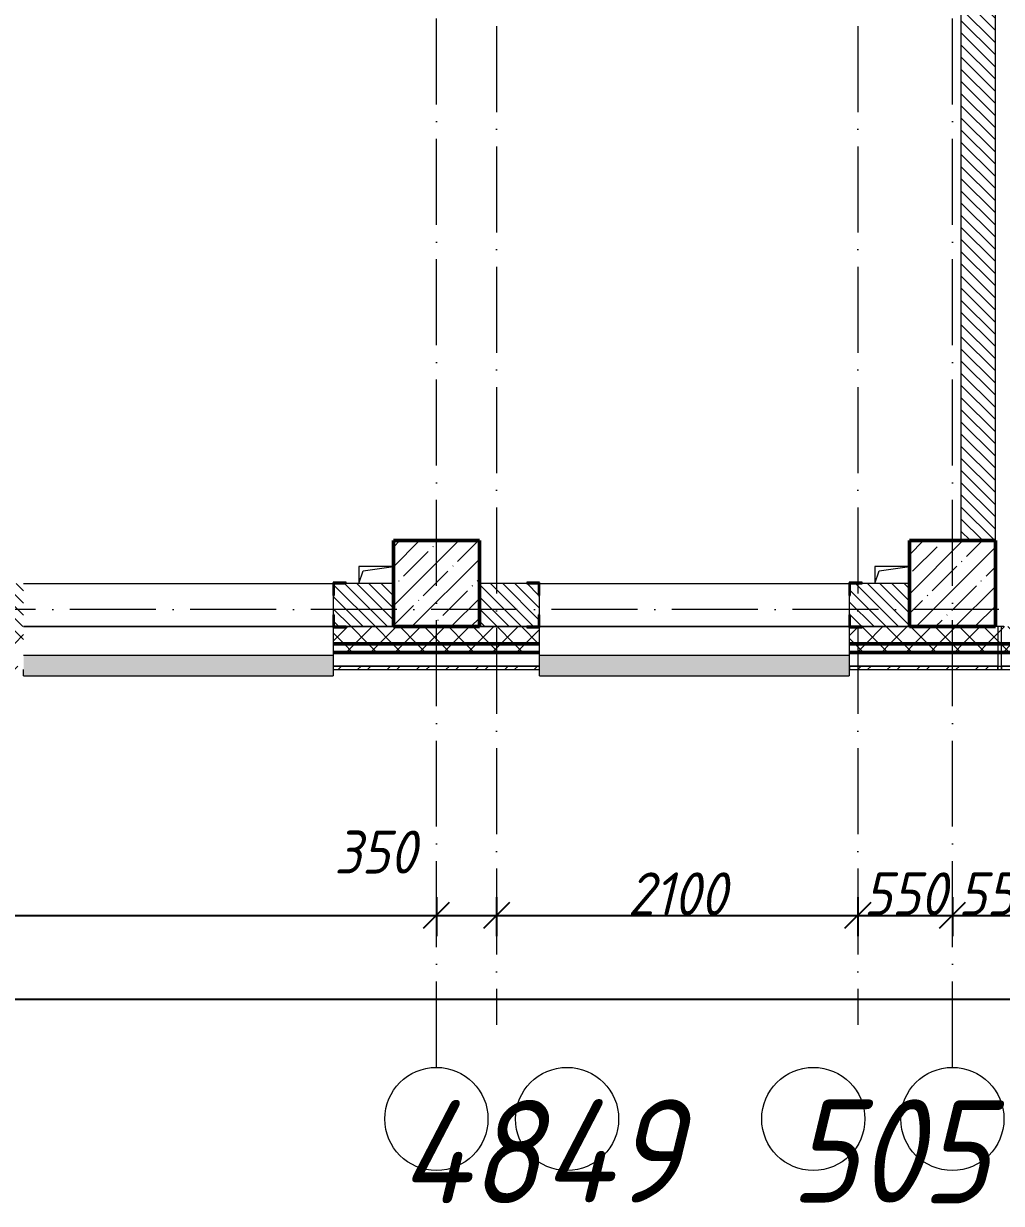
# Model space of a CAD drawing. Header units: millimetres. Extents: x -606178 to 312196, y -19338 to 632709.
# Drawn here: x -74515 to -68830, y 446520 to 453383 of the extents above; entities that cross this region are included whole.
import ezdxf

# ---------------------------------------------------------------- set-up
doc = ezdxf.new("R2010")
doc.units = ezdxf.units.MM
doc.linetypes.add('50_200_ШТРИХ_1Т_ш5_п1_п1_', pattern=[700, 500, -100, 0, -100])
for name, color, linetype, lineweight in [('A-____-____-DIMS', 7, 'Continuous', 9), ('A-GENM-____-MCUT', 7, 'Continuous', 25), ('A-GENM-____-OTLN', 7, 'Continuous', 9), ('A-GENM-____-OTLN-1', 7, 'Continuous', 25), ('A-GLAZ-____-OTLN', 7, 'Continuous', 9), ('A-WALL-____-MCUT-2', 7, 'Continuous', 50), ('A-WALL-____-MCUT-3', 7, 'Continuous', 9), ('A-WALL-____-OTLN', 7, 'Continuous', 9), ('A-WALL-____-PATT-1', 7, 'Continuous', 9), ('A-WALL-FNSH-MCUT-1', 7, 'Continuous', 9), ('S-COLS-____-MCUT', 7, 'Continuous', 50), ('S-COLS-____-OTLN', 7, 'Continuous', 9), ('S-GRID-____-IDEN', 7, 'Continuous', 9), ('S-GRID-____-OTLN-1', 7, '50_200_ШТРИХ_1Т_ш5_п1_п1_', 9)]:
    doc.layers.add(name, color=color, linetype=linetype, lineweight=lineweight)
doc.layers.add('A-GLAZ-____-OTLN-1', color=7, linetype='Continuous', lineweight=9, true_color=0xc0c0c0)
doc.styles.add('ISOCPEUR_I', font='isocpeui.ttf', dxfattribs={"width": 0.9, "height": 2.5})
doc.styles.add('ISOCPEUR_I_9', font='isocpeui.ttf', dxfattribs={"width": 0.9, "height": 250})
doc.dimstyles.new('ISO-2_5_0_9К_БОЛЬШОЙ_ОСИ', dxfattribs={"dimscale": 304.8, "dimtxt": 248.995294, "dimasz": 0.492126, "dimexe": 0.393701, "dimexo": 0, "dimgap": 0, "dimtad": 1, "dimdec": 0, "dimzin": 0, "dimdsep": 46, "dimtxsty": 'ISOCPEUR_I_9', "dimblk1": 'OBLIQUE', "dimblk2": 'OBLIQUE', "dimsah": 1, "dimcen": 0.09, "dimdle": 0.393701, "dimazin": 0, "dimtfac": 1, "dimtdec": 4, "dimtix": 1, "dimtmove": 0, "dimatfit": 3, "dimfxl": 1, "dimtvp": 1, "dimtolj": 1, "dimtzin": 0, "dimarcsym": 2})
doc.dimstyles.new('ISO-2_5_0_9К_БОЛЬШОЙ_ОСИ_1', dxfattribs={"dimscale": 304.8, "dimtxt": 248.995294, "dimasz": 0.492126, "dimexe": 0.393701, "dimexo": 0, "dimgap": 0, "dimtad": 1, "dimdec": 0, "dimzin": 0, "dimdsep": 46, "dimtxsty": 'ISOCPEUR_I_9', "dimblk1": 'OBLIQUE', "dimblk2": 'OBLIQUE', "dimsah": 1, "dimcen": 0.09, "dimdle": 0.393701, "dimazin": 0, "dimtfac": 1, "dimtdec": 4, "dimtix": 1, "dimtmove": 1, "dimatfit": 3, "dimfxl": 1, "dimtvp": 1, "dimtolj": 1, "dimtzin": 0, "dimarcsym": 2})
pattern_1 = [(135, (-140714.89, 451794.26), (-35.35534, -35.35534), [])]
pattern_2 = [(45, (-140714.89, 451794.26), (-70.71068, 70.71068), []), (135, (-140714.89, 451794.26), (-70.71068, -70.71068), [])]

# ---------------------------------------------------------------- blocks, each defined once
blk = doc.blocks.new('BSC_Колонна _Прямоугольная - 500х500-V58-АР1_План отверстий 3 этажа в осях 1-64_А-ГГ')
at = {"layer": 'S-COLS-____-OTLN'}
h = blk.add_hatch(dxfattribs=at)
h.set_pattern_fill('FP_95', color=256, style=0, pattern_type=2)
h.set_pattern_definition([(45, (-71600, 1668.96), (-114.04925, 114.04925), []), (45, (-71485.95, 1668.96), (-114.04925, 114.04925), [201.613, -40.323, 3.353, -36.97])])
h.paths.add_polyline_path([(-250, -250), (250, -250), (250, 250), (-250, 250)], flags=0)
at = {"layer": 'S-COLS-____-MCUT'}
for p, q in [((250, 250), (-250, 250)), ((-250, 250), (-250, -250)), ((250, -250), (250, 250)), ((-250, -250), (250, -250))]:
    blk.add_line(p, q, dxfattribs=at)
blk = doc.blocks.new('BSC_Колонна _Прямоугольная - 500х500-V60-АР1_План отверстий 3 этажа в осях 1-64_А-ГГ')
at = {"layer": 'S-COLS-____-OTLN'}
h = blk.add_hatch(dxfattribs=at)
h.set_pattern_fill('FP_97', color=256, style=0, pattern_type=2)
h.set_pattern_definition([(45, (-68600, 1668.96), (-114.04925, 114.04925), []), (45, (-68485.95, 1668.96), (-114.04925, 114.04925), [201.613, -40.323, 3.353, -36.97])])
h.paths.add_polyline_path([(-250, -250), (250, -250), (250, 250), (-250, 250)], flags=0)
at = {"layer": 'S-COLS-____-MCUT'}
for p, q in [((250, 250), (-250, 250)), ((-250, 250), (-250, -250)), ((250, -250), (250, 250)), ((-250, -250), (250, -250))]:
    blk.add_line(p, q, dxfattribs=at)
blk = doc.blocks.new('Фахверк_СКБ_Уголок - 250_2700-27497298-АР1_План отверстий 3 этажа в осях 1-64_А-ГГ')
at = {"layer": 'A-GENM-____-MCUT'}
for p, q in [((200, 181), (125, 181)), ((125, 181), (125, 106)), ((131, 106), (131, 175)), ((131, 175), (200, 175)), ((200, 175), (200, 181)), ((125, 106), (131, 106)), ((131, -6), (125, -6)), ((125, -6), (125, -81)), ((131, -75), (131, -6)), ((125, -81), (200, -81)), ((200, -75), (131, -75)), ((200, -81), (200, -75))]:
    blk.add_line(p, q, dxfattribs=at)
blk = doc.blocks.new('AR_Отверстие прямоугольное _в плите_ - AR_Отверстие прямоугольное _в плите_-V177-АР1_План отверстий 3 этажа в осях 1-64_А-ГГ')
at = {"layer": 'A-GENM-____-OTLN'}
for p, q in [((100, 50), (-100, 50)), ((-100, 50), (-100, -50)), ((-100, -50), (-75, 25)), ((-75, 25), (100, 50))]:
    blk.add_line(p, q, dxfattribs=at)
blk = doc.blocks.new('Отлив_СКБ - Отлив витража_120_НВФ-31885687-АР1_План отверстий 3 этажа в осях 1-64_А-ГГ')
at = {"layer": 'A-GLAZ-____-OTLN-1'}
for points in [[(0, 0), (0, -2), (1800, -2), (1800, 0), (534.2, 0)], [(0, -2), (0, -120), (1800, -120), (1800, -2), (534.2, -2)]]:
    blk.add_hatch(color=256, dxfattribs=at).paths.add_polyline_path(points, flags=0)
at = {"layer": 'A-GLAZ-____-OTLN'}
for p, q in [((0, 0), (1800, 0)), ((1800, -2), (0, -2)), ((0, -120), (0, -83)), ((0, -120), (1800, -120)), ((1800, -83), (1800, -120))]:
    blk.add_line(p, q, dxfattribs=at)
blk = doc.blocks.new('Отлив_СКБ - Отлив витража_120_НВФ-V214-АР1_План отверстий 3 этажа в осях 1-64_А-ГГ')
at = {"layer": 'A-GLAZ-____-OTLN-1'}
for points in [[(0, -2), (1800, -2), (1800, 0), (0, 0)], [(730.8, -120), (1800, -120), (1800, -2), (0, -2), (0, -120)]]:
    blk.add_hatch(color=256, dxfattribs=at).paths.add_polyline_path(points, flags=0)
at = {"layer": 'A-GLAZ-____-OTLN'}
for p, q in [((0, 0), (1800, 0)), ((1800, -2), (0, -2)), ((1800, -63), (1800, -120)), ((0, -120), (0, -83)), ((0, -120), (1800, -120))]:
    blk.add_line(p, q, dxfattribs=at)
blk = doc.blocks.new('Стены 8 - Стены 4-31196234-АР1_План отверстий 3 этажа в осях 1-64_А-ГГ')
at = {"layer": 'A-WALL-____-MCUT-3'}
for p, q in [((-1798.5, 41030.2), (-1798.5, 41010.2)), ((-1548.5, 41030.2), (-1798.5, 41030.2)), ((-1798.5, 41010.2), (-1548.5, 41010.2)), ((-1548.5, 41010.2), (-1548.5, 41030.2))]:
    blk.add_line(p, q, dxfattribs=at)
blk = doc.blocks.new('Ось сетки - Круг_Ø6_00__ISO-2_5_0_9K_-25732049-АР1_План отверстий 1 этажа в осях 1-64_А-ГГ')
at = {"layer": 'S-GRID-____-IDEN'}
blk.add_circle((0, 0), 3, dxfattribs=at)
blk = doc.blocks.new('_Oblique')
at = {"color": 0, "linetype": 'ByBlock', "lineweight": -2}
blk.add_line((-0.5, -0.5), (0.5, 0.5), dxfattribs=at)
blk = doc.blocks.new('*D5079')
at = {"layer": 'A-____-____-DIMS', "color": 0, "lineweight": -2, "transparency": 16777216}
for p, q in [((-78114.9, 448301.8), (-78114.9, 448075.7)), ((-72114.9, 448301.8), (-72114.9, 448075.7)), ((-78234.9, 448195.7), (-71994.9, 448195.7))]:
    blk.add_line(p, q, dxfattribs=at)
at = {"layer": 'Defpoints', "color": 0, "transparency": 16777216}
for p in [(-78114.9, 448301.8), (-72114.9, 448301.8), (-72114.9, 448195.7)]:
    blk.add_point(p, dxfattribs=at)
at = {"layer": 'A-____-____-DIMS', "color": 0, "lineweight": -2, "transparency": 16777216, "xscale": 150, "yscale": 150, "zscale": 150, "rotation": 180}
blk.add_blockref('_Oblique', (-78114.9, 448195.7), dxfattribs=at)
at = {"layer": 'A-____-____-DIMS', "color": 0, "lineweight": -2, "transparency": 16777216, "xscale": 150, "yscale": 150, "zscale": 150}
blk.add_blockref('_Oblique', (-72114.9, 448195.7), dxfattribs=at)
at = {"layer": 'A-____-____-DIMS', "color": 0, "transparency": 16777216, "insert": (-75114.9, 448320.7), "char_height": 250, "width": 758.478, "attachment_point": 5, "style": 'ISOCPEUR_I_9'}
blk.add_mtext('\\A1;6000', dxfattribs=at)
blk = doc.blocks.new('*D5080')
at = {"layer": 'A-____-____-DIMS', "color": 0, "lineweight": -2, "transparency": 16777216}
for p, q in [((-72114.9, 448301.8), (-72114.9, 448075.7)), ((-71764.9, 448301.8), (-71764.9, 448075.7)), ((-72234.9, 448195.7), (-71644.9, 448195.7))]:
    blk.add_line(p, q, dxfattribs=at)
at = {"layer": 'Defpoints', "color": 0, "transparency": 16777216}
for p in [(-72114.9, 448301.8), (-71764.9, 448301.8), (-71764.9, 448195.7)]:
    blk.add_point(p, dxfattribs=at)
at = {"layer": 'A-____-____-DIMS', "color": 0, "lineweight": -2, "transparency": 16777216, "xscale": 150, "yscale": 150, "zscale": 150, "rotation": 180}
blk.add_blockref('_Oblique', (-72114.9, 448195.7), dxfattribs=at)
at = {"layer": 'A-____-____-DIMS', "color": 0, "lineweight": -2, "transparency": 16777216, "xscale": 150, "yscale": 150, "zscale": 150}
blk.add_blockref('_Oblique', (-71764.9, 448195.7), dxfattribs=at)
at = {"layer": 'A-____-____-DIMS', "color": 0, "transparency": 16777216, "insert": (-72708.9, 448689), "char_height": 250, "width": 568.858, "attachment_point": 1, "line_spacing_factor": 1.149209, "style": 'ISOCPEUR_I_9'}
blk.add_mtext('\\A1;350', dxfattribs=at)
blk = doc.blocks.new('*D5081')
at = {"layer": 'A-____-____-DIMS', "color": 0, "lineweight": -2, "transparency": 16777216}
for p, q in [((-71764.9, 448301.8), (-71764.9, 448075.7)), ((-69664.9, 448301.8), (-69664.9, 448075.7)), ((-71884.9, 448195.7), (-69544.9, 448195.7))]:
    blk.add_line(p, q, dxfattribs=at)
at = {"layer": 'Defpoints', "color": 0, "transparency": 16777216}
for p in [(-71764.9, 448301.8), (-69664.9, 448301.8), (-69664.9, 448195.7)]:
    blk.add_point(p, dxfattribs=at)
at = {"layer": 'A-____-____-DIMS', "color": 0, "lineweight": -2, "transparency": 16777216, "xscale": 150, "yscale": 150, "zscale": 150, "rotation": 180}
blk.add_blockref('_Oblique', (-71764.9, 448195.7), dxfattribs=at)
at = {"layer": 'A-____-____-DIMS', "color": 0, "lineweight": -2, "transparency": 16777216, "xscale": 150, "yscale": 150, "zscale": 150}
blk.add_blockref('_Oblique', (-69664.9, 448195.7), dxfattribs=at)
at = {"layer": 'A-____-____-DIMS', "color": 0, "transparency": 16777216, "insert": (-70714.9, 448320.7), "char_height": 250, "width": 701.018, "attachment_point": 5, "style": 'ISOCPEUR_I_9'}
blk.add_mtext('\\A1;2100', dxfattribs=at)
blk = doc.blocks.new('*D5082')
at = {"layer": 'A-____-____-DIMS', "color": 0, "lineweight": -2, "transparency": 16777216}
for p, q in [((-69664.9, 448301.8), (-69664.9, 448075.7)), ((-69114.9, 448301.8), (-69114.9, 448075.7)), ((-69784.9, 448195.7), (-68994.9, 448195.7))]:
    blk.add_line(p, q, dxfattribs=at)
at = {"layer": 'Defpoints', "color": 0, "transparency": 16777216}
for p in [(-69664.9, 448301.8), (-69114.9, 448301.8), (-69114.9, 448195.7)]:
    blk.add_point(p, dxfattribs=at)
at = {"layer": 'A-____-____-DIMS', "color": 0, "lineweight": -2, "transparency": 16777216, "xscale": 150, "yscale": 150, "zscale": 150, "rotation": 180}
blk.add_blockref('_Oblique', (-69664.9, 448195.7), dxfattribs=at)
at = {"layer": 'A-____-____-DIMS', "color": 0, "lineweight": -2, "transparency": 16777216, "xscale": 150, "yscale": 150, "zscale": 150}
blk.add_blockref('_Oblique', (-69114.9, 448195.7), dxfattribs=at)
at = {"layer": 'A-____-____-DIMS', "color": 0, "transparency": 16777216, "insert": (-69389.9, 448320.7), "char_height": 250, "width": 568.858, "attachment_point": 5, "style": 'ISOCPEUR_I_9'}
blk.add_mtext('\\A1;550', dxfattribs=at)
blk = doc.blocks.new('*D5083')
at = {"layer": 'A-____-____-DIMS', "color": 0, "lineweight": -2, "transparency": 16777216}
for p, q in [((-69114.9, 448301.8), (-69114.9, 448075.7)), ((-68564.9, 448301.8), (-68564.9, 448075.7)), ((-69234.9, 448195.7), (-68444.9, 448195.7))]:
    blk.add_line(p, q, dxfattribs=at)
at = {"layer": 'Defpoints', "color": 0, "transparency": 16777216}
for p in [(-69114.9, 448301.8), (-68564.9, 448301.8), (-68564.9, 448195.7)]:
    blk.add_point(p, dxfattribs=at)
at = {"layer": 'A-____-____-DIMS', "color": 0, "lineweight": -2, "transparency": 16777216, "xscale": 150, "yscale": 150, "zscale": 150, "rotation": 180}
blk.add_blockref('_Oblique', (-69114.9, 448195.7), dxfattribs=at)
at = {"layer": 'A-____-____-DIMS', "color": 0, "lineweight": -2, "transparency": 16777216, "xscale": 150, "yscale": 150, "zscale": 150}
blk.add_blockref('_Oblique', (-68564.9, 448195.7), dxfattribs=at)
at = {"layer": 'A-____-____-DIMS', "color": 0, "transparency": 16777216, "insert": (-68839.9, 448320.7), "char_height": 250, "width": 568.858, "attachment_point": 5, "style": 'ISOCPEUR_I_9'}
blk.add_mtext('\\A1;550', dxfattribs=at)
blk = doc.blocks.new('*D5091')
at = {"layer": 'A-____-____-DIMS', "color": 0, "lineweight": -2, "transparency": 16777216}
for p, q in [((-143064.9, 447813.6), (-143064.9, 447587.5)), ((-39564.9, 447813.6), (-39564.9, 447587.5)), ((-143184.9, 447707.5), (-39444.9, 447707.5))]:
    blk.add_line(p, q, dxfattribs=at)
at = {"layer": 'Defpoints', "color": 0, "transparency": 16777216}
for p in [(-143064.9, 447813.6), (-39564.9, 447813.6), (-39564.9, 447707.5)]:
    blk.add_point(p, dxfattribs=at)
at = {"layer": 'A-____-____-DIMS', "color": 0, "lineweight": -2, "transparency": 16777216, "xscale": 150, "yscale": 150, "zscale": 150, "rotation": 180}
blk.add_blockref('_Oblique', (-143064.9, 447707.5), dxfattribs=at)
at = {"layer": 'A-____-____-DIMS', "color": 0, "lineweight": -2, "transparency": 16777216, "xscale": 150, "yscale": 150, "zscale": 150}
blk.add_blockref('_Oblique', (-39564.9, 447707.5), dxfattribs=at)
at = {"layer": 'A-____-____-DIMS', "color": 0, "transparency": 16777216, "insert": (-91314.9, 447832.5), "char_height": 250, "width": 1080.257, "attachment_point": 5, "style": 'ISOCPEUR_I_9'}
blk.add_mtext('\\A1;103500', dxfattribs=at)

msp = doc.modelspace()

# ---------------------------------------------------------------- hatches: boundary and pattern name
at = {"layer": 'A-WALL-____-PATT-1'}
h = msp.add_hatch(dxfattribs=at)
h.set_pattern_fill('FP_6', color=256, style=0, pattern_type=2)
h.set_pattern_definition(pattern_1)
h.paths.add_polyline_path([(-68864.891, 450375.3011), (-68864.891, 457375.3011), (-69064.891, 457375.3011), (-69064.891, 450375.3011)], flags=0)
h = msp.add_hatch(dxfattribs=at)
h.set_pattern_fill('FP_6', color=256, style=0, pattern_type=2)
h.set_pattern_definition(pattern_1)
h.paths.add_polyline_path([(-72681.1928, 449875.3011), (-72364.891, 449875.3011), (-72364.891, 450125.3011), (-72708.891, 450125.3011), (-72708.891, 450056.3011), (-72714.891, 450056.3011), (-72714.891, 449944.3011), (-72708.891, 449944.3011), (-72708.891, 449875.3011)], flags=0)
h.paths.add_polyline_path([(-74514.891, 449875.3011), (-74514.891, 450125.3011), (-75708.891, 450125.3011), (-75708.891, 450056.3011), (-75714.891, 450056.3011), (-75714.891, 449944.3011), (-75708.891, 449944.3011), (-75708.891, 449875.3011), (-75458.891, 449875.3011)], flags=0)
h.paths.add_polyline_path([(-77589.891, 449875.3011), (-77520.891, 449875.3011), (-77520.891, 449944.3011), (-77514.891, 449944.3011), (-77514.891, 450056.3011), (-77520.891, 450056.3011), (-77520.891, 450125.3011), (-77864.891, 450125.3011), (-77864.891, 449875.3011)], flags=0)
h = msp.add_hatch(dxfattribs=at)
h.set_pattern_fill('FP_6', color=256, style=0, pattern_type=2)
h.set_pattern_definition(pattern_1)
h.paths.add_polyline_path([(-69708.891, 449875.3011), (-69364.891, 449875.3011), (-69364.891, 450125.3011), (-69708.891, 450125.3011), (-69708.891, 450056.3011), (-69714.891, 450056.3011), (-69714.891, 449944.3011), (-69708.891, 449944.3011), (-69708.891, 449879.5868)], flags=0)
h.paths.add_polyline_path([(-71797.4607, 449875.3011), (-71520.891, 449875.3011), (-71520.891, 449944.3011), (-71514.891, 449944.3011), (-71514.891, 450056.3011), (-71520.891, 450056.3011), (-71520.891, 450125.3011), (-71864.891, 450125.3011), (-71864.891, 449875.3011)], flags=0)
h = msp.add_hatch(dxfattribs=at)
h.set_pattern_fill('FP_1', color=256, style=0, pattern_type=2)
h.set_pattern_definition(pattern_2)
h.paths.add_polyline_path([(-39964.891, 449775.3011), (-39464.891, 449775.3011), (-39464.891, 449875.3011), (-48489.891, 449875.3011), (-48489.891, 449869.3011), (-48564.891, 449869.3011), (-48564.891, 449775.3011), (-39983.1035, 449775.3011)], flags=0)
h.paths.add_polyline_path([(-51471.6214, 449775.3011), (-50364.891, 449775.3011), (-50364.891, 449869.3011), (-50439.891, 449869.3011), (-50439.891, 449875.3011), (-58314.891, 449875.3011), (-58314.891, 449775.3011), (-51714.891, 449775.3011)], flags=0)
h.paths.add_polyline_path([(-59314.891, 449775.3011), (-59314.891, 449875.3011), (-60439.891, 449875.3011), (-60439.891, 449869.3011), (-60514.891, 449869.3011), (-60514.891, 449775.3011), (-59425.2106, 449775.3011)], flags=0)
h.paths.add_polyline_path([(-62314.891, 449775.3011), (-62314.891, 449869.3011), (-62389.891, 449869.3011), (-62389.891, 449875.3011), (-63439.891, 449875.3011), (-63439.891, 449869.3011), (-63514.891, 449869.3011), (-63514.891, 449775.3011), (-62960.1392, 449775.3011)], flags=0)
h.paths.add_polyline_path([(-65314.891, 449775.3011), (-65314.891, 449875.3011), (-66439.891, 449875.3011), (-66439.891, 449869.3011), (-66514.891, 449869.3011), (-66514.891, 449775.3011), (-66439.891, 449775.3011)], flags=0)
h.paths.add_polyline_path([(-69714.891, 449775.3011), (-68314.891, 449775.3011), (-68314.891, 449875.3011), (-69639.891, 449875.3011), (-69639.891, 449869.3011), (-69714.891, 449869.3011)], flags=0)
h.paths.add_polyline_path([(-71797.4607, 449775.3011), (-71514.891, 449775.3011), (-71514.891, 449869.3011), (-71589.891, 449869.3011), (-71589.891, 449875.3011), (-72639.891, 449875.3011), (-72639.891, 449869.3011), (-72714.891, 449869.3011), (-72714.891, 449775.3011), (-72681.1928, 449775.3011)], flags=0)
h.paths.add_polyline_path([(-74514.891, 449775.3011), (-74514.891, 449875.3011), (-75639.891, 449875.3011), (-75639.891, 449869.3011), (-75714.891, 449869.3011), (-75714.891, 449775.3011), (-75639.891, 449775.3011)], flags=0)
h.paths.add_polyline_path([(-77864.891, 449775.3011), (-77514.891, 449775.3011), (-77514.891, 449869.3011), (-77589.891, 449869.3011), (-77589.891, 449875.3011), (-78639.891, 449875.3011), (-78639.891, 449869.3011), (-78714.891, 449869.3011), (-78714.891, 449775.3011), (-77983.5857, 449775.3011)], flags=0)
h.paths.add_polyline_path([(-80514.891, 449775.3011), (-80514.891, 449869.3011), (-80589.891, 449869.3011), (-80589.891, 449875.3011), (-81639.891, 449875.3011), (-81639.891, 449869.3011), (-81714.891, 449869.3011), (-81714.891, 449775.3011), (-80634.7821, 449775.3011)], flags=0)
h.paths.add_polyline_path([(-83514.891, 449775.3011), (-83514.891, 449869.3011), (-83589.891, 449869.3011), (-83589.891, 449875.3011), (-84639.891, 449875.3011), (-84639.891, 449869.3011), (-84714.891, 449869.3011), (-84714.891, 449775.3011), (-84169.7107, 449775.3011)], flags=0)
h.paths.add_polyline_path([(-87704.6392, 449775.3011), (-86514.891, 449775.3011), (-86514.891, 449869.3011), (-86589.891, 449869.3011), (-86589.891, 449875.3011), (-87639.891, 449875.3011), (-87639.891, 449869.3011), (-87714.891, 449869.3011), (-87714.891, 449775.3011), (-87708.891, 449775.3011)], flags=0)
h.paths.add_polyline_path([(-90714.891, 449775.3011), (-89514.891, 449775.3011), (-89514.891, 449869.3011), (-89589.891, 449869.3011), (-89589.891, 449875.3011), (-90639.891, 449875.3011), (-90639.891, 449869.3011), (-90714.891, 449869.3011)], flags=0)
h.paths.add_polyline_path([(-95658.2285, 449775.3011), (-95514.891, 449775.3011), (-95514.891, 449869.3011), (-95589.891, 449869.3011), (-95589.891, 449875.3011), (-96639.891, 449875.3011), (-96639.891, 449869.3011), (-96714.891, 449869.3011), (-96714.891, 449775.3011), (-95864.891, 449775.3011)], flags=0)
h.paths.add_polyline_path([(-98514.891, 449775.3011), (-98514.891, 449869.3011), (-98589.891, 449869.3011), (-98589.891, 449875.3011), (-99639.891, 449875.3011), (-99639.891, 449869.3011), (-99714.891, 449869.3011), (-99714.891, 449775.3011), (-98520.891, 449775.3011)], flags=0)
h.paths.add_polyline_path([(-101844.3535, 449775.3011), (-101514.891, 449775.3011), (-101514.891, 449869.3011), (-101589.891, 449869.944), (-101589.891, 449875.3011), (-102914.891, 449875.3011), (-102914.891, 449775.3011)], flags=0)
h.paths.add_polyline_path([(-105379.2821, 449775.3011), (-104714.891, 449775.3011), (-104714.891, 449869.3011), (-104789.891, 449869.3011), (-104789.891, 449875.3011), (-105914.891, 449875.3011), (-105914.891, 449775.3011)], flags=0)
h.paths.add_polyline_path([(-107714.891, 449775.3011), (-107714.891, 449869.3011), (-107789.891, 449869.3011), (-107789.891, 449875.3011), (-108839.891, 449875.3011), (-108839.891, 449869.3011), (-108914.891, 449869.3011), (-108914.2107, 449775.3011), (-107720.891, 449775.3011)], flags=0)
h.paths.add_polyline_path([(-110714.891, 449775.3011), (-110714.891, 449869.3011), (-110789.891, 449869.3011), (-110789.891, 449875.3011), (-111914.891, 449875.3011), (-111914.891, 449775.3011), (-111565.4071, 449775.3011)], flags=0)
h.paths.add_polyline_path([(-113714.891, 449775.3011), (-113714.891, 449869.3011), (-113789.891, 449869.3011), (-113789.891, 449875.3011), (-114914.891, 449875.3011), (-114914.891, 449775.3011), (-114216.6036, 449775.3011)], flags=0)
h.paths.add_polyline_path([(-116714.891, 449775.3011), (-116714.891, 449869.3011), (-116789.891, 449869.3011), (-116789.891, 449875.3011), (-117839.891, 449875.3011), (-117839.891, 449869.3011), (-117914.891, 449869.3011), (-117914.891, 449775.3011), (-117751.5321, 449775.3011)], flags=0)
h.paths.add_polyline_path([(-126588.8536, 449775.3011), (-125714.891, 449775.3011), (-125714.891, 449869.3011), (-125789.891, 449869.3011), (-125789.891, 449875.3011), (-126839.891, 449875.3011), (-126839.891, 449869.3011), (-126914.891, 449869.3011), (-126914.891, 449775.3011)], flags=0)
h.paths.add_polyline_path([(-128356.3179, 449775.3011), (-127914.891, 449775.3011), (-127914.891, 449869.3011), (-127989.891, 449869.3011), (-127989.891, 449875.3011), (-133239.891, 449875.3011), (-133239.891, 449869.3011), (-133314.891, 449869.3011), (-133314.891, 449775.3011), (-129814.891, 449775.3011)], flags=0)
h.paths.add_polyline_path([(-135426.175, 449775.3011), (-134314.891, 449775.3011), (-134314.891, 449869.3011), (-134389.891, 449869.3011), (-134389.891, 449875.3011), (-143164.891, 449875.3011), (-143164.891, 449775.3011), (-137193.6393, 449775.3011)], flags=0)
h = msp.add_hatch(dxfattribs=at)
h.set_pattern_fill('FP_1', color=256, style=0, pattern_type=2)
h.set_pattern_definition(pattern_2)
h.paths.add_polyline_path([(-39464.891, 449725.3011), (-39364.891, 449725.3011), (-39364.891, 449775.3011), (-48564.891, 449775.3011), (-48564.891, 449725.3011), (-39983.1035, 449725.3011)], flags=0)
h.paths.add_polyline_path([(-51471.6214, 449725.3011), (-50364.891, 449725.3011), (-50364.891, 449775.3011), (-58314.891, 449775.3011), (-58314.891, 449725.3011), (-52355.3535, 449725.3011)], flags=0)
h.paths.add_polyline_path([(-59425.2106, 449725.3011), (-59314.891, 449725.3011), (-59314.891, 449775.3011), (-60514.891, 449775.3011), (-60514.891, 449725.3011), (-60308.9428, 449725.3011)], flags=0)
h.paths.add_polyline_path([(-63514.891, 449725.3011), (-62314.891, 449725.3011), (-62314.891, 449775.3011), (-63514.891, 449775.3011)], flags=0)
h.paths.add_polyline_path([(-66495.0678, 449725.3011), (-65314.891, 449725.3011), (-65314.891, 449775.3011), (-66514.891, 449775.3011), (-66514.891, 449725.3011)], flags=0)
h.paths.add_polyline_path([(-68314.891, 449725.3011), (-68314.891, 449775.3011), (-69714.891, 449775.3011), (-69714.891, 449725.3011), (-69146.2642, 449725.3011)], flags=0)
h.paths.add_polyline_path([(-71514.891, 449725.3011), (-71514.891, 449775.3011), (-72714.891, 449775.3011), (-72714.891, 449725.3011), (-71797.4607, 449725.3011)], flags=0)
h.paths.add_polyline_path([(-74514.891, 449725.3011), (-74514.891, 449775.3011), (-75714.891, 449775.3011), (-75714.891, 449725.3011)], flags=0)
h.paths.add_polyline_path([(-77514.891, 449725.3011), (-77514.891, 449775.3011), (-78714.891, 449775.3011), (-78714.891, 449725.3011), (-77983.5857, 449725.3011)], flags=0)
h.paths.add_polyline_path([(-81714.891, 449725.3011), (-80514.891, 449725.3011), (-80514.891, 449775.3011), (-81714.891, 449775.3011)], flags=0)
h.paths.add_polyline_path([(-84714.891, 449725.3011), (-83514.891, 449725.3011), (-83514.891, 449775.3011), (-84714.891, 449775.3011)], flags=0)
h.paths.add_polyline_path([(-87704.6392, 449725.3011), (-86514.891, 449725.3011), (-86514.891, 449775.3011), (-87714.891, 449775.3011), (-87714.891, 449725.3011)], flags=0)
h.paths.add_polyline_path([(-89514.891, 449725.3011), (-89514.891, 449775.3011), (-90714.891, 449775.3011), (-90714.891, 449725.3011), (-90355.8357, 449725.3011)], flags=0)
h.paths.add_polyline_path([(-95658.2285, 449725.3011), (-95514.891, 449725.3011), (-95514.891, 449775.3011), (-96714.891, 449775.3011), (-96714.891, 449725.3011), (-96541.9607, 449725.3011)], flags=0)
h.paths.add_polyline_path([(-98514.891, 449725.3011), (-98514.891, 449775.3011), (-99714.891, 449775.3011), (-99714.891, 449725.3011), (-99193.1571, 449725.3011)], flags=0)
h.paths.add_polyline_path([(-101844.3535, 449725.3011), (-101514.891, 449725.3011), (-101514.891, 449775.3011), (-102914.891, 449775.3011), (-102914.891, 449725.3011)], flags=0)
h.paths.add_polyline_path([(-104714.891, 449725.3011), (-104714.891, 449775.3011), (-105914.891, 449775.3011), (-105914.891, 449725.3011), (-105379.2821, 449725.3011)], flags=0)
h.paths.add_polyline_path([(-107714.891, 449725.3011), (-107714.891, 449775.3011), (-108914.891, 449775.3011), (-108914.2107, 449725.3011)], flags=0)
h.paths.add_polyline_path([(-110714.891, 449725.3011), (-110714.891, 449775.3011), (-111914.891, 449775.3011), (-111914.891, 449725.3011), (-111565.4071, 449725.3011)], flags=0)
h.paths.add_polyline_path([(-113714.891, 449725.3011), (-113714.891, 449775.3011), (-114914.891, 449775.3011), (-114914.891, 449725.3011), (-114216.6036, 449725.3011)], flags=0)
h.paths.add_polyline_path([(-117751.5321, 449725.3011), (-116714.891, 449725.3011), (-116714.891, 449775.3011), (-117914.891, 449775.3011), (-117914.891, 449725.3011)], flags=0)
h.paths.add_polyline_path([(-126914.891, 449725.3011), (-125714.891, 449725.3011), (-125714.891, 449775.3011), (-126914.891, 449775.3011)], flags=0)
h.paths.add_polyline_path([(-127914.891, 449725.3011), (-127914.891, 449775.3011), (-133314.891, 449775.3011), (-133314.891, 449725.3011), (-128356.3179, 449725.3011)], flags=0)
h.paths.add_polyline_path([(-134542.4429, 449725.3011), (-134314.891, 449725.3011), (-134314.891, 449775.3011), (-143264.891, 449775.3011), (-143264.891, 449725.3011), (-135426.175, 449725.3011)], flags=0)
h = msp.add_hatch(dxfattribs=at)
h.set_pattern_fill('FP_3', color=256, style=0, pattern_type=2)
h.set_pattern_definition([(45, (-140714.89, 451794.26), (-85.53659, 85.53659), []), (45, (-140657.87, 451794.26), (-85.53659, 85.53659), [])])
h.paths.add_polyline_path([(-69146.2642, 449625.3011), (-68849.891, 449625.3011), (-68849.891, 449645.3011), (-69713.891, 449645.3011), (-69713.891, 449625.3011)], flags=0)
h.paths.add_polyline_path([(-71514.891, 449625.3011), (-71514.891, 449645.3011), (-72714.891, 449645.3011), (-72714.891, 449625.3011), (-71797.4607, 449625.3011)], flags=0)
h.paths.add_polyline_path([(-74514.891, 449625.3011), (-74514.891, 449645.3011), (-75714.891, 449645.3011), (-75714.891, 449625.3011)], flags=0)
h.paths.add_polyline_path([(-77983.5857, 449625.3011), (-77514.891, 449625.3011), (-77514.891, 449645.3011), (-78713.891, 449645.3011), (-78713.891, 449625.3011)], flags=0)
h.paths.add_polyline_path([(-81714.891, 449625.3011), (-80514.891, 449625.3011), (-80514.891, 449645.3011), (-81714.891, 449645.3011)], flags=0)
h.paths.add_polyline_path([(-84169.7107, 449625.3011), (-83514.891, 449625.3011), (-83514.891, 449645.3011), (-84713.891, 449645.3011), (-84713.891, 449625.3011)], flags=0)
h.paths.add_polyline_path([(-86514.891, 449625.3011), (-86514.891, 449645.3011), (-87714.891, 449645.3011), (-87714.891, 449625.3011), (-86820.9071, 449625.3011)], flags=0)
h.paths.add_polyline_path([(-89514.891, 449625.3011), (-89514.891, 449645.3011), (-90714.891, 449645.3011), (-90714.891, 449625.3011), (-90355.8357, 449625.3011)], flags=0)
h.paths.add_polyline_path([(-95658.2285, 449625.3011), (-95514.891, 449625.3011), (-95514.891, 449645.3011), (-96714.891, 449645.3011), (-96714.891, 449625.3011), (-96541.9607, 449625.3011)], flags=0)
h.paths.add_polyline_path([(-99714.891, 449625.3011), (-98514.891, 449625.3011), (-98514.891, 449645.3011), (-99714.891, 449645.3011)], flags=0)
h.paths.add_polyline_path([(-102379.891, 449625.3011), (-101514.891, 449625.3011), (-101514.891, 449645.3011), (-102379.891, 449645.3011)], flags=0)

# ---------------------------------------------------------------- linework, layer by layer
at = {"layer": 'A-WALL-____-MCUT-2'}
for p, q in [((-72714.891, 449775.3011), (-71514.891, 449775.3011)), ((-69714.891, 449775.3011), (-68314.891, 449775.3011)), ((-72714.891, 449725.3011), (-71514.891, 449725.3011)), ((-69714.891, 449725.3011), (-68314.891, 449725.3011))]:
    msp.add_line(p, q, dxfattribs=at)
at = {"layer": 'A-WALL-____-MCUT-3'}
for p, q in [((-69064.891, 457375.3011), (-69064.891, 450375.3011)), ((-68864.891, 450375.3011), (-68864.891, 457375.3011)), ((-72364.891, 450125.3011), (-72639.891, 450125.3011)), ((-71589.891, 450125.3011), (-71864.891, 450125.3011)), ((-69364.891, 450125.3011), (-69639.891, 450125.3011)), ((-72714.891, 450056.3011), (-72714.891, 449944.3011)), ((-71514.891, 449944.3011), (-71514.891, 450056.3011)), ((-69714.891, 450056.3011), (-69714.891, 449944.3011)), ((-72714.891, 449869.3011), (-72714.891, 449645.3011)), ((-72364.891, 449875.3011), (-72639.891, 449875.3011)), ((-72639.891, 449875.3011), (-72364.891, 449875.3011)), ((-71589.891, 449875.3011), (-71864.891, 449875.3011)), ((-71864.891, 449875.3011), (-71589.891, 449875.3011)), ((-71514.891, 449645.3011), (-71514.891, 449869.3011)), ((-69714.891, 449869.3011), (-69714.891, 449645.3011)), ((-69364.891, 449875.3011), (-69639.891, 449875.3011)), ((-69639.891, 449875.3011), (-69364.891, 449875.3011)), ((-68814.891, 449875.3011), (-68864.891, 449875.3011)), ((-72714.891, 449645.3011), (-71514.891, 449645.3011)), ((-69714.891, 449645.3011), (-68314.891, 449645.3011))]:
    msp.add_line(p, q, dxfattribs=at)
at = {"layer": 'A-WALL-____-OTLN'}
for p, q in [((-74514.891, 450125.3011), (-72714.891, 450125.3011)), ((-71514.891, 450125.3011), (-69714.891, 450125.3011)), ((-74514.891, 449875.3011), (-72714.891, 449875.3011)), ((-72714.891, 449875.3011), (-74514.891, 449875.3011)), ((-71514.891, 449875.3011), (-69714.891, 449875.3011)), ((-69714.891, 449875.3011), (-71514.891, 449875.3011))]:
    msp.add_line(p, q, dxfattribs=at)
at = {"layer": 'A-WALL-FNSH-MCUT-1'}
for p, q in [((-71514.891, 449645.3011), (-72714.891, 449645.3011)), ((-72714.891, 449645.3011), (-72714.891, 449625.3011)), ((-72714.891, 449625.3011), (-71514.891, 449625.3011)), ((-71514.891, 449625.3011), (-71514.891, 449645.3011)), ((-68849.891, 449645.3011), (-69713.891, 449645.3011)), ((-69713.891, 449645.3011), (-69713.891, 449625.3011)), ((-69713.891, 449625.3011), (-68849.891, 449625.3011)), ((-68849.891, 449625.3011), (-68849.891, 449645.3011)), ((-68314.891, 449645.3011), (-68829.891, 449645.3011)), ((-68829.891, 449645.3011), (-68829.891, 449625.3011)), ((-68829.891, 449625.3011), (-68314.891, 449625.3011))]:
    msp.add_line(p, q, dxfattribs=at)
at = {"layer": 'S-GRID-____-OTLN-1'}
for p, q in [((-71764.891, 501675.2188), (-71764.891, 447559.231)), ((-69664.891, 501675.2188), (-69664.891, 447559.231)), ((-72114.891, 447311.6528), (-72114.891, 461944.7985)), ((-69114.891, 447311.6528), (-69114.891, 461944.7985)), ((-36640.4843, 449975.3011), (-145383.6612, 449975.3011)), ((-36640.4843, 449975.3011), (-145383.6612, 449975.3011))]:
    msp.add_line(p, q, dxfattribs=at)

# ---------------------------------------------------------------- block references
at = {"layer": 'A-GENM-____-OTLN'}
for p in [(-72464.891, 450175.3011), (-69464.891, 450175.3011)]:
    msp.add_blockref('AR_Отверстие прямоугольное _в плите_ - AR_Отверстие прямоугольное _в плите_-V177-АР1_План отверстий 3 этажа в осях 1-64_А-ГГ', p, dxfattribs=at)
at = {"layer": 'A-GENM-____-OTLN-1'}
for p in [(-72839.891, 449950.3011), (-69839.891, 449950.3011)]:
    msp.add_blockref('Фахверк_СКБ_Уголок - 250_2700-27497298-АР1_План отверстий 3 этажа в осях 1-64_А-ГГ', p, dxfattribs=at)
at = {"layer": 'A-GENM-____-OTLN-1', "rotation": 180}
msp.add_blockref('Фахверк_СКБ_Уголок - 250_2700-27497298-АР1_План отверстий 3 этажа в осях 1-64_А-ГГ', (-71389.891, 450050.3011), dxfattribs=at)
at = {"layer": 'A-GLAZ-____-OTLN'}
for name, p in [('Отлив_СКБ - Отлив витража_120_НВФ-31885687-АР1_План отверстий 3 этажа в осях 1-64_А-ГГ', (-74514.891, 449708.3011)), ('Отлив_СКБ - Отлив витража_120_НВФ-V214-АР1_План отверстий 3 этажа в осях 1-64_А-ГГ', (-71514.891, 449708.3011))]:
    msp.add_blockref(name, p, dxfattribs=at)
at = {"layer": 'A-WALL-____-OTLN', "rotation": 89.9999999999999}
msp.add_blockref('Стены 8 - Стены 4-31196234-АР1_План отверстий 3 этажа в осях 1-64_А-ГГ', (-27819.649, 451423.8129), dxfattribs=at)
at = {"layer": 'S-COLS-____-OTLN'}
for name, p in [('BSC_Колонна _Прямоугольная - 500х500-V60-АР1_План отверстий 3 этажа в осях 1-64_А-ГГ', (-72114.891, 450125.3011)), ('BSC_Колонна _Прямоугольная - 500х500-V58-АР1_План отверстий 3 этажа в осях 1-64_А-ГГ', (-69114.891, 450125.3011))]:
    msp.add_blockref(name, p, dxfattribs=at)
at = {"layer": 'S-GRID-____-IDEN', "xscale": 99.99999999999993, "yscale": 99.99999999999993, "zscale": 99.99999999999993}
for p in [(-72114.891, 447011.6528), (-69114.891, 447011.6528)]:
    msp.add_blockref('Ось сетки - Круг_Ø6_00__ISO-2_5_0_9K_-25732049-АР1_План отверстий 1 этажа в осях 1-64_А-ГГ', p, dxfattribs=at)
at = {"layer": 'S-GRID-____-IDEN', "xscale": 99.99999999999993, "yscale": 99.99999999999993, "zscale": 99.99999999999993, "rotation": 180}
for p in [(-71355.158, 447011.6528), (-69923.504, 447011.6528)]:
    msp.add_blockref('Ось сетки - Круг_Ø6_00__ISO-2_5_0_9K_-25732049-АР1_План отверстий 1 этажа в осях 1-64_А-ГГ', p, dxfattribs=at)

# ---------------------------------------------------------------- texts
at = {"layer": 'S-GRID-____-IDEN', "char_height": 600, "attachment_point": 1, "style": 'ISOCPEUR_I'}
for s, insert, width in [('48', (-72328.8193, 447120.4275), 425.696062), ('49', (-71498.5296, 447125.5865), 425.696062), ('50', (-70057.8757, 447125.5865), 404.0505), ('51', (-69295.9693, 447120.4275), 346.329)]:
    msp.add_mtext(s, dxfattribs=dict(at, insert=insert, width=width))

# ---------------------------------------------------------------- dimensions: what is measured, and where the dimension line sits
at = {"layer": 'A-____-____-DIMS'}
dim = msp.add_linear_dim(base=(-71764.891, 448195.7362), p1=(-72114.891, 448301.8022), p2=(-71764.891, 448301.8022), dimstyle='ISO-2_5_0_9К_БОЛЬШОЙ_ОСИ_1', override={"dimpost": '<>', "dimfxl": 350}, dxfattribs=at)
dim.commit()
dim.dimension.update_dxf_attribs({"geometry": '*D5080', "text_midpoint": (-72424.5166, 448355.6835), "dimtype": 160})
for base, p1, p2, override, picture, middle in [((-72114.891, 448195.7362), (-78114.891, 448301.8022), (-72114.891, 448301.8022), {"dimpost": '<>', "dimfxl": 6000}, '*D5079', (-75114.891, 448320.7362)), ((-69664.891, 448195.7362), (-71764.891, 448301.8022), (-69664.891, 448301.8022), {"dimpost": '<>', "dimfxl": 2100}, '*D5081', (-70714.891, 448320.7362)), ((-69114.891, 448195.7362), (-69664.891, 448301.8022), (-69114.891, 448301.8022), {"dimpost": '<>', "dimfxl": 550}, '*D5082', (-69389.891, 448320.7362)), ((-68564.891, 448195.7362), (-69114.891, 448301.8022), (-68564.891, 448301.8022), {"dimpost": '<>', "dimfxl": 550}, '*D5083', (-68839.891, 448320.7362)), ((-39564.891, 447707.5291), (-143064.891, 447813.5951), (-39564.891, 447813.5951), {"dimpost": '<>', "dimfxl": 103500}, '*D5091', (-91314.891, 447832.5291))]:
    dim = msp.add_linear_dim(base=base, p1=p1, p2=p2, dimstyle='ISO-2_5_0_9К_БОЛЬШОЙ_ОСИ', override=override, dxfattribs=at)
    dim.commit()
    dim.dimension.update_dxf_attribs({"geometry": picture, "text_midpoint": middle})

doc.saveas('drawing.dxf')
